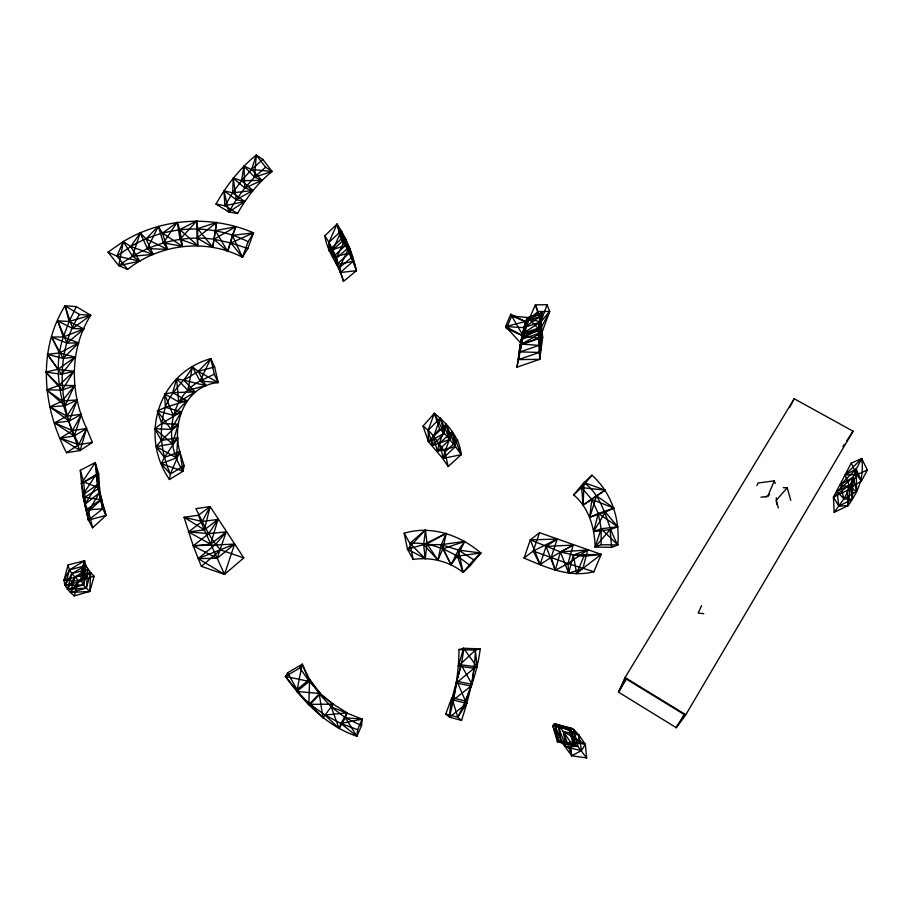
<?xml version="1.0" encoding="UTF-8"?>
<svg xmlns="http://www.w3.org/2000/svg" width="913" height="913" viewBox="0 0 913 913"><rect width="100%" height="100%" fill="white"/><g stroke="black" fill="none" stroke-linecap="round" stroke-linejoin="round"><path stroke-width="1.37" d="M591.944 475.216L581.57 487.599L591.75 499.411L598.289 513.391L601.165 528.764L595.139 547.035L601.108 544.696L617.781 544.97C620.144 519.235 611.55 492.609 591.944 475.216L583.943 482.578L573.626 494.869C588.919 507.628 594.625 527.782 595.139 547.035L611.619 547.321L617.781 544.97C606.049 524.21 604.76 497.722 583.943 482.578L583.167 505.026L605.193 490.167L583.943 482.578M601.108 544.696L601.165 528.764L617.781 526.79L605.33 512.079L589.787 517.317L591.75 499.411L613.981 508.107L605.33 512.079L593.655 531.56L610.089 529.608L617.781 526.79L598.289 513.391L589.787 517.317L596.509 495.85L605.193 490.167L581.57 487.599L573.626 494.869M80.287 470.309L83.676 481.916L86.039 509.979L100.761 499.605L97.36 484.712L84.932 504.238L88.435 520.125L102.747 508.792L99.528 488.056L96.127 474.475L82.718 494.937L84.932 504.238L88.55 511.406L88.435 520.125L92.612 527.805L106.056 515.377L97.36 484.712L95.226 462.537L80.287 470.309L82.718 494.937L88.435 520.125L106.056 515.377L99.186 493.043L84.932 504.238L86.039 509.979L102.747 508.792L106.056 515.377M510.766 314.22L511.702 315.944L525.283 321.57L520.09 345.046L518.504 359.608L539.709 359.345L538.191 330.894L540.165 316.48L538.579 338.221L523.252 336.018L505.597 326.58L523.948 327.619L540.165 316.48L542.71 337.285L539.709 359.345L516.975 367.174L523.252 336.018L525.123 333.291L525.283 321.57L527.509 317.564L542.356 312.611L539.994 328.315L538.191 330.894L523.252 336.018L506.464 328.418L505.597 326.58L510.766 314.22L525.283 321.57L540.165 316.48L542.356 312.611L525.283 321.57L505.597 326.58L521.643 344.03L538.967 345.399L541.466 327.094L549.626 311.504L547.058 304.725L535.406 304.851L522.635 333.542L520.056 351.893L539.343 352.441L542.094 332.241L549.626 311.504L538.065 311.561L529.015 319.219L523.948 327.619L521.643 344.03L538.579 338.221L540.827 321.844L547.058 304.725M337.057 224.107L340.914 239.183L345.125 245.734L332.834 257.192L332.8 249.911L345.365 238.464L349.188 253.129L332.834 257.192L328.92 242.413L341.291 230.841L345.125 245.734L328.794 250.71L328.92 242.413L337.057 224.107C346.529 238.167 352.749 254.179 356.424 270.682L343.471 281.409C339.453 265.124 326.922 252.57 324.868 235.725L337.057 224.107C341.519 240.518 351.049 254.67 356.424 270.682L340.287 272.531C337.605 259.36 332.184 246.955 324.868 235.725M861.712 458.588L856.257 468.997L853.187 477.225L837.038 491.388L843.852 498.886L856.565 491.342L850.037 487.474L845.016 475.034L861.712 458.588C864.326 476.974 858.551 491.148 848.131 505.585L834.174 512.353L833.443 497.117L851.236 463.074L861.712 458.588L867.35 470.058L861.336 481.334L850.037 487.474L843.852 498.886L834.174 512.353M776.29 497.802L776.655 504.261M480.215 648.858L463.61 648.287L458.965 649.588C458.942 672.447 454.594 694.976 449.573 717.184L461.487 720.437C469.099 697.726 474.749 674.182 475.376 650.147L480.215 648.858C477.248 672.87 468.654 695.74 457.778 717.23L461.487 720.437M89.748 591.453L90.649 572.634L85.788 565.592L84.555 560.73L68.098 564.953L64.036 580.143C64.195 587.002 69.468 591.704 74.227 595.904L89.748 591.453L94.153 576.274L90.649 572.634L74.855 576.925L67.448 589.239L86.336 588.12L89.748 591.453L70.495 592.434L74.855 576.925L87.888 569.324L86.336 588.12L70.495 592.434L78.678 580.702L90.649 572.634L86.336 588.12C77.651 581.09 81.485 569.609 84.555 560.73L69.491 569.883L64.036 580.143L81.519 581.182L85.788 565.592L69.491 569.883L65.143 585.53L83.562 584.936L87.888 569.324L71.83 573.604L65.143 585.53L81.519 581.182L84.555 560.73M228.809 211.964L244.821 201.556L232.678 192.814L241.534 180.683L243.942 166.098L254.533 177.111L272.097 171.484L265.615 167.239L256.279 155.05L254.533 177.111L244.798 188.01L236.273 199.685L228.809 211.964L216.016 204.124C226.378 185.533 239.674 168.483 256.279 155.05L262.864 159.421L272.097 171.484C257.786 182.908 246.51 197.619 237.528 213.494L228.809 211.964L224.016 190.874L232.678 192.814L252.969 190.463L241.534 180.683L233.249 178.126L232.678 192.814L224.849 205.722L216.016 204.124M542.356 312.611L538.191 330.894L525.123 333.291L527.509 317.564L511.702 315.944L523.252 336.018L523.948 327.619L540.827 321.844L549.626 311.504M541.466 327.094L539.343 352.441L518.504 359.608L521.346 339.351L529.015 319.219L540.827 321.844L538.967 345.399L520.056 351.893L521.346 339.351L541.466 327.094L522.635 333.542L521.643 344.03M539.709 359.345L542.094 332.241L538.065 311.561L535.406 304.851L540.827 321.844L522.635 333.542M361.525 725.618L362.187 719.147L331.191 706.867L319.23 693.834L309.587 679.42L302.237 664.253L287.618 672.767L285.404 676.407C303.641 701.903 326.466 726.029 356.903 736.266L361.525 725.618L345.388 717.755L331.191 706.867L333.154 704.151L347.157 712.813L345.388 717.755L339.111 728.528L325.028 715.039L310.169 704.357L296.782 691.449L302.237 664.253L309.267 681.452L320.452 693.595L333.154 704.151L322.974 717.858L310.169 704.357L308.834 704.71L285.404 676.407L299.875 667.985L302.237 664.253M356.903 736.266L357.611 729.727L362.187 719.147L345.388 717.755L356.903 736.266L340.937 723.495L325.028 715.039L322.974 717.858L319.23 693.834L320.452 693.595L309.587 679.42L296.965 689.532L287.618 672.767M848.131 505.585L847.344 490.384L850.46 484.438L837.038 491.388L838.853 506.167L852.331 499.171L850.46 484.438L833.443 497.117L838.853 506.167L848.131 505.585L850.46 484.438L853.187 477.225L840.531 484.689L843.852 498.886L852.331 499.171L853.187 477.225L856.565 491.342L856.257 468.997L845.016 475.034L856.828 474.646L867.35 470.058M445.761 713.977L457.778 717.23L466.805 703.375L465.459 701.013L451.787 697.68L445.761 713.977L449.573 717.184C450.2 693.435 462.138 672.002 463.61 648.287L477.065 666.935L474.121 668.248L456.306 683.027L471.108 685.994L471.987 684.294L474.121 668.248L458.337 666.159L463.61 648.287M523.252 336.018L525.283 321.57M516.975 367.174L520.09 345.046L542.094 332.241L529.015 319.219M169.441 479.508L170.389 474.064L179.77 451.615C171.518 423.221 185.43 385.594 218.173 382.57L214.623 366.912L210.766 358.649C158.12 373.383 139.267 435.695 169.441 479.508L183.057 471.188L184.141 465.653L179.77 451.615L164.397 457.493L161.247 463.667L170.389 474.064L184.141 465.653M118.804 265.637C145.532 244.992 180.318 234.481 213.962 239.252L227.645 251.429L232.347 235.371L253.506 232.838L248.085 241.728C211.268 222.92 166.006 225.397 130.742 246.601L139.735 261.141L118.804 265.637L123.346 241.546C162.274 217.899 211.736 214.863 253.506 232.838L247.822 248.496L242.447 257.249C205.767 238.225 159.707 243.897 127.592 269.403L118.804 265.637L107.996 252.148L123.346 241.546L130.742 246.601L153.156 254.407L146.034 238.886L140.214 232.906L130.742 246.601L116.921 256.062L107.996 252.148M224.518 574.414L198.155 558.551L234.573 544.125L217.123 558.334L193.248 545.837L210.663 544.205L217.979 519.417L204.364 529.882L184.049 517.272L202.115 521.506L217.979 519.417L208.757 533.591L193.248 545.837L234.573 544.125L224.518 574.414L201.362 566.357L193.248 545.837L184.049 517.272L198.349 515.263L210.138 506.601L204.364 529.882L224.518 574.414L243.794 557.9L210.138 506.601L195.884 508.632C203.097 522.898 209.454 538.248 220.661 549.911L243.794 557.9M80.116 450.531L86.552 428.471C69.981 392.464 69.32 349.474 90.695 315.236L76.338 306.62L65.006 305.787C37.171 350.843 42.877 407.301 66.512 452.745L80.116 450.531L92.396 442.406L86.552 428.471L72.515 430.628L60.201 438.149L80.116 450.531C59.642 408.054 53.228 356.093 79.499 314.494L90.695 315.236L72.652 328.463L57.69 320.874L63.328 336.954C51.139 373.2 62.712 411.626 78.826 444.642L92.396 442.406M74.227 595.904L78.678 580.702L94.153 576.274M423.061 426.097C433.515 434.006 441.972 444.939 442.737 458.486L455.473 446.548L452.049 431.689L442.737 458.486L448.203 466.52L461.191 454.685C459.753 437.407 447.29 423.678 434.314 413.304L423.061 426.097L428.425 441.687L442.737 458.486L461.191 454.685L452.049 431.689L439.233 443.729L437.373 451.433L455.473 446.548L461.191 454.685M256.279 155.05L251.566 169.464L241.534 180.683L262.042 180.386L251.566 169.464L243.942 166.098L244.798 188.01L252.969 190.463L236.273 199.685L224.016 190.874L224.849 205.722L237.528 213.494M524.051 558.048L530.327 539.868L539.549 532.701L601.222 554.362L593.884 571.721C569.472 578.1 546.031 567.35 524.051 558.048L533.215 551.064L557.192 539.069L551.19 557.375L555.321 570.237L568 563.561L587.71 549.968L582.905 568.422L576.628 573.581L573.398 554.978L560.434 551.909L530.327 539.868L540.108 564.588L551.19 557.375L573.136 545.072L568 563.561L568.628 573.284L582.905 568.422L601.222 554.362L573.398 554.978L568.628 573.284L560.434 551.909L573.136 545.072L546.065 546.442L540.108 564.588L533.215 551.064L539.549 532.701M434.314 413.304L439.644 428.927L444.403 433.355L440.249 417.949L433.652 436.38L437.373 451.433L449.812 439.381L440.249 417.949L428.174 430.263L432.374 445.612L444.403 433.355L434.314 413.304L428.174 430.263L428.425 441.687L444.403 433.355L455.473 446.548L446.149 424.248L433.652 436.38L432.374 445.612L449.812 439.381L446.149 424.248L439.233 443.729L444.814 452.061L448.203 466.52M242.447 257.249L232.347 235.371L235.668 226.766L215.422 230.635L227.645 251.429L235.668 226.766L213.962 239.252L212.786 247.275L197.003 237.962L196.831 220.855L179.781 229.608L197.756 245.574L197.003 237.962L216.621 222.43L212.786 247.275L197.596 228.661L196.831 220.855L180.032 239.24L182.532 246.362L163.393 242.858L158.269 226.413L146.034 238.886L167.536 249.397L163.393 242.858L177.248 222.293L179.781 229.608L182.532 246.362L162.48 233.135L158.269 226.413L147.427 248.598L153.156 254.407L132.453 256.245L123.346 241.546L116.921 256.062L139.735 261.141L132.453 256.245L140.214 232.906L147.427 248.598L167.536 249.397L162.48 233.135L177.248 222.293L180.032 239.24L197.756 245.574L197.596 228.661L216.621 222.43L213.962 239.252L230.921 242.984L242.447 257.249L248.085 241.728M506.464 328.418L511.702 315.944M576.628 573.581L583.921 556.314L601.222 554.362M756.888 485.568L757.984 483L774.304 480.866L775.205 483.525M774.304 480.866L767.719 496.33L765.071 496.9M618.489 692.145L625.063 677.549L794.207 398.741L853.096 431.221L685.789 714.731L676.282 727.707L618.489 692.145L626.592 678.793M618.797 692.339L625.131 678.325L685.081 715.039L675.974 727.513M701.583 605.673L698.183 612.988L703.752 613.707M343.471 281.409L336.406 258.253L345.365 238.464L353 261.426L336.703 264.462L336.406 258.253L349.2 247.024L353 261.426L340.287 272.531L339.647 267.463L349.2 247.024L356.424 270.682M78.826 444.642L86.552 428.471L74.284 436.003L60.201 438.149L78.826 444.642L66.512 452.745M170.389 474.064C161.144 453.202 158.211 429.258 165.39 407.324C170.526 391.232 185.134 381.725 192.369 366.832L200.061 380.961L218.173 382.57L214.293 374.204L210.766 358.649L200.061 380.961C167.878 398.456 163.986 442.565 183.057 471.188L161.247 463.667L176.483 457.847L179.77 451.615L183.057 471.188M76.338 306.62L69.137 321.456L63.328 336.954L51.573 337.057L59.493 352.989L75.163 357.097L61.525 374.193L45.65 372.116L62.232 390.079L74.569 385.548L64.994 405.749L49.884 406.878L69.16 421.076L81.428 414.274L74.284 436.003L54.563 422.89L66.9 416.1L81.428 414.274L72.515 430.628L54.563 422.89L69.16 421.076L77.297 399.894L62.267 401.024L49.884 406.878L66.9 416.1L77.297 399.894L64.994 405.749L46.631 389.919L59.083 385.389L74.569 385.548L62.267 401.024L46.631 389.919L62.232 390.079L73.793 371.329L58.044 369.274L45.65 372.116L59.083 385.389L73.793 371.329L61.525 374.193L47.362 354.278L59.493 352.989L78.632 342.957L63.328 336.954L83.95 328.977L69.137 321.456L57.69 320.874L67.014 343.117L78.632 342.957L63.168 358.421L47.362 354.278L58.044 369.274L75.163 357.097L63.168 358.421L51.573 337.057L67.014 343.117L83.95 328.977L72.652 328.463L65.006 305.787L79.499 314.494M789.642 407.46L794.207 398.741M856.828 474.646L850.037 487.474L840.531 484.689L856.257 468.997L861.336 481.334L856.828 474.646L851.236 463.074M210.138 506.601L202.115 521.506L188.455 531.937L210.663 544.205L226.162 531.902L208.757 533.591L188.455 531.937L204.364 529.882L198.349 515.263M92.612 527.805L88.55 511.406L99.186 493.043L102.747 508.792L97.36 484.712L82.718 494.937L84.601 497.391L100.761 499.605L96.127 474.475L81.291 483.65L84.601 497.391L99.528 488.056L98.718 473.995L95.226 462.537L81.291 483.65L98.718 473.995M676.282 727.707L684.225 714.251M571.709 755.77L570.328 741.995L563.367 731.518L578.979 735.102L577.564 746.218L575.053 744.677L561.484 741.961L557.946 725.401L578.979 735.102L581.433 750.6L565.877 747.085L563.367 731.518L585.336 744.255L581.433 750.6L571.709 755.77L561.484 741.961L554.431 723.758L552.719 725.664L557.364 741.835L573.775 745.716L575.053 744.677L574.037 729.681L570.762 728.015L554.431 723.758L558.676 740.409L561.484 741.961L577.564 746.218L586.637 757.95L571.709 755.77L563.367 731.518L557.946 725.401L554.431 723.758L574.037 729.681L578.979 735.102L585.336 744.255L586.637 757.95M842.904 446.674L844.468 444.289M846.819 440.728L853.096 431.221M470.161 565.729L480.889 553.038C460.049 535.109 431.267 524.998 404.185 533.249L407.483 549.192L413.155 559.429C430.753 556.782 449.116 561.301 463.096 572.417L470.161 565.729C453.43 551.68 432.111 541.671 409.846 543.372L404.185 533.249M407.483 549.192L425.481 529.871L423.666 544.559L437.898 560.126L441.276 544.662L464.717 541.432L457.31 556.131L463.096 572.417L473.733 559.817L480.889 553.038L458.394 550.06L441.276 544.662L423.666 544.559L407.483 549.192L425.196 558.619L427.033 543.908L425.481 529.871L409.846 543.372L413.155 559.429M595.139 547.035L610.089 529.608L611.619 547.321M790.761 500.415L787.234 487.747L776.221 500.37L778.344 507.959M428.425 441.687L439.644 428.927M557.364 741.835L558.676 740.409L575.053 744.677L570.762 728.015L552.719 725.664L558.676 740.409L573.775 745.716L570.762 728.015L569.073 729.498L552.719 725.664M210.766 358.649L198.201 371.386L183.844 380.276L176.631 378.678L172.717 392.601L164.557 393.857L165.39 407.324L157.378 410.918L161.681 423.506L178.24 424.283L172.374 443.809L156.169 446.525L164.397 457.493L177.761 437.715L161.407 440.454L156.169 446.525L176.483 457.847L177.761 437.715L172.374 443.809L154.731 428.699L161.681 423.506L181.299 411.729L165.39 407.324L186.948 400.739L172.717 392.601L195.177 391.951L183.844 380.276L205.961 385.64L198.201 371.386L192.369 366.832L187.861 390.25L195.177 391.951L178.686 401.937L164.557 393.857L173.173 415.289L181.299 411.729L171.165 429.452L154.731 428.699L161.407 440.454L178.24 424.283L171.165 429.452L157.378 410.918L173.173 415.289L186.948 400.739L178.686 401.937L176.631 378.678L187.861 390.25L205.961 385.64L200.061 380.961L214.293 374.204M769.682 494.378L767.719 496.33L760.94 497.186M328.794 250.71L340.914 239.183M475.376 650.147L458.337 666.159L461.099 664.824L477.065 666.935L475.376 650.147L458.965 649.588M88.55 511.406L101.948 499.069M444.814 452.061L457.892 440.123M265.615 167.239L254.533 177.111L262.042 180.386L244.798 188.01L233.249 178.126L236.273 199.685L244.821 201.556L224.849 205.722M262.864 159.421L251.566 169.464L272.097 171.484M201.362 566.357L220.661 549.911M339.647 267.463L352.692 256.61M449.573 717.184L466.805 703.375L453.27 700.054L451.787 697.68L457.778 717.23M833.443 497.117L847.344 490.384M253.506 232.838L230.921 242.984L247.822 248.496M521.346 339.351L542.094 332.241M520.09 345.046L542.71 337.285M525.123 333.291L539.994 328.315M90.695 315.236L69.137 321.456L65.006 305.787M214.623 366.912L198.201 371.386L218.173 382.57M64.036 580.143L80.584 575.852M362.187 719.147L340.937 723.495L339.111 728.528L331.191 706.867M480.889 553.038L457.31 556.131L451.033 564.679L442.862 548.827L446.252 533.295L423.666 544.559L425.196 558.619L409.846 543.372M325.028 715.039L347.157 712.813L340.937 723.495L357.611 729.727M530.327 539.868L557.192 539.069L546.065 546.442L555.321 570.237L560.434 551.909L587.71 549.968L573.398 554.978L583.921 556.314M783.24 487.668L787.234 487.747M570.328 741.995L585.336 744.255M285.404 676.407L309.267 681.452L309.587 679.42L308.834 704.71L319.23 693.834L333.154 704.151L310.169 704.357L320.452 693.595L296.782 691.449L309.267 681.452L299.875 667.985M593.884 571.721L568 563.561L533.215 551.064M83.676 481.916L99.528 488.056L95.226 462.537M625.063 677.549L685.789 714.731M473.733 559.817L458.394 550.06L464.717 541.432L442.862 548.827L437.898 560.126L427.033 543.908L446.252 533.295L441.276 544.662L451.033 564.679L458.394 550.06L463.096 572.417M617.781 544.97L601.165 528.764L593.655 531.56L598.289 513.391L613.981 508.107L596.509 495.85L583.167 505.026L581.57 487.599M78.678 580.702C74.101 576.286 68.954 571.629 68.098 564.953M116.921 256.062L127.592 269.403M569.073 729.498L573.775 745.716M85.788 565.592L83.562 584.936L67.448 589.239L71.83 573.604L85.788 565.592M457.014 681.303L453.27 700.054L471.108 685.994L465.459 701.013L457.014 681.303L471.987 684.294L461.099 664.824L456.306 683.027L457.014 681.303M226.162 531.902L217.123 558.334L198.155 558.551L215.594 544.433L226.162 531.902M341.291 230.841L332.8 249.911L336.703 264.462L349.188 253.129L341.291 230.841M577.564 746.218L565.877 747.085L557.946 725.401L574.037 729.681L577.564 746.218"/></g></svg>
